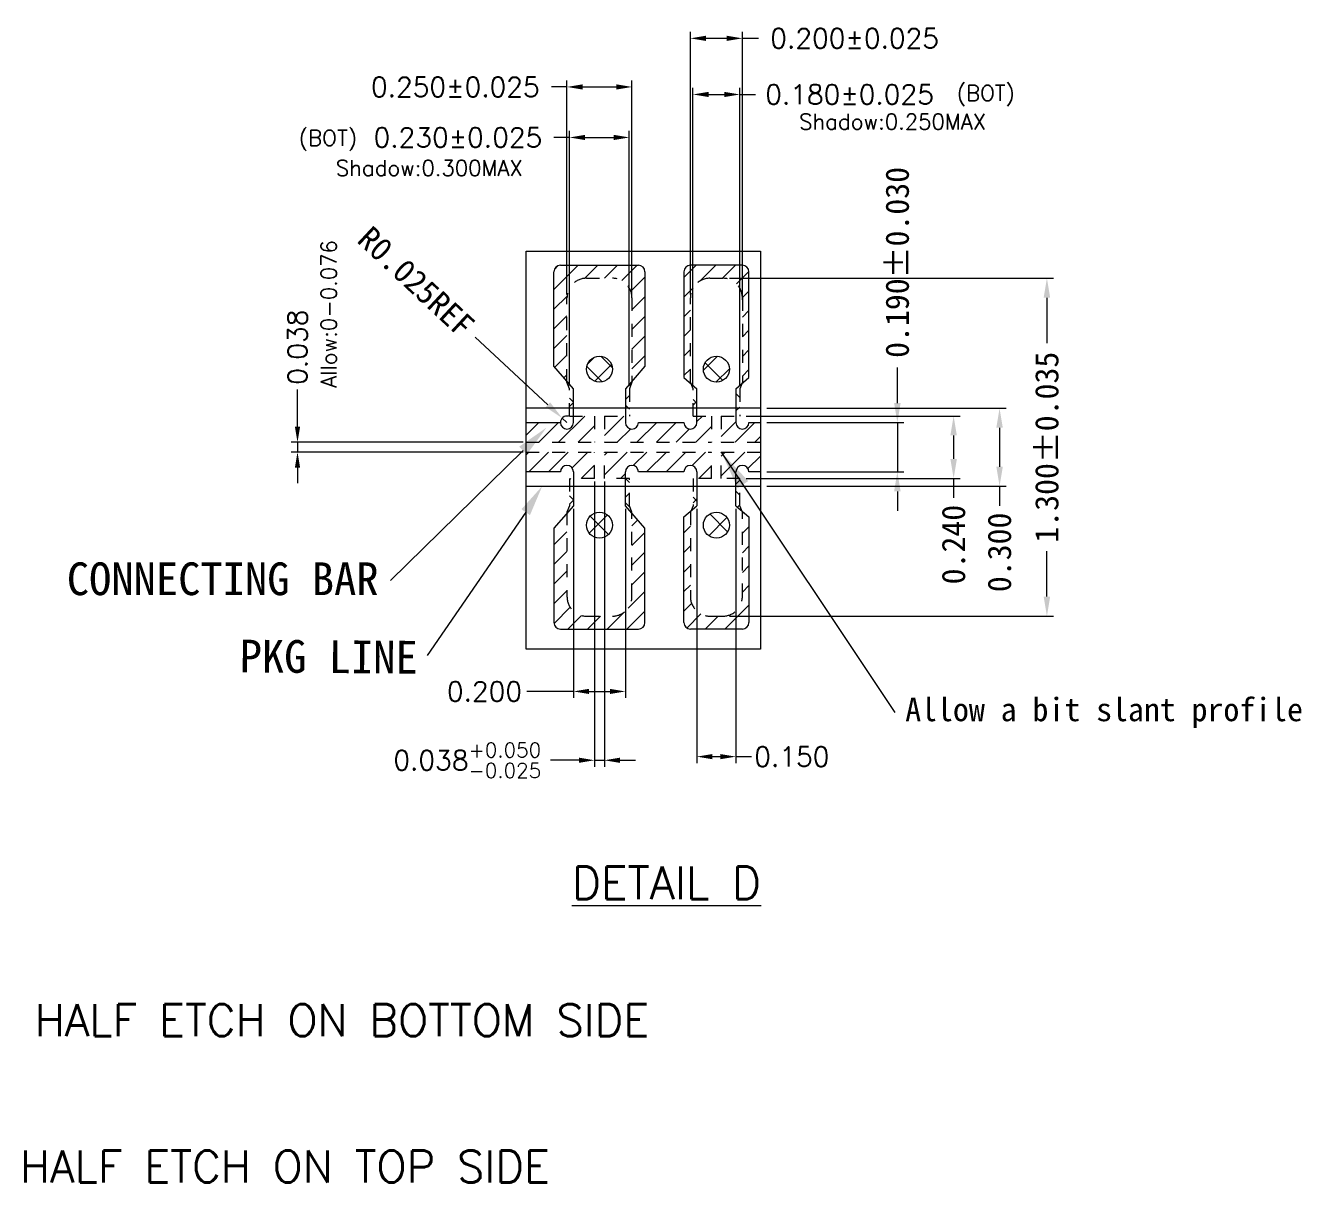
# Model space of a CAD drawing. Extents: x 1695.8 to 1728.7, y 273.4 to 317.1.
# Drawn here: x 1703.21 to 1713.03, y 273.58 to 282.48 of the extents above; entities that cross this region are included whole.
import ezdxf
from ezdxf.enums import TextEntityAlignment as Align

# ---------------------------------------------------------------- set-up
doc = ezdxf.new("R2010")
doc.units = 0
doc.header["$MEASUREMENT"] = 0
doc.linetypes.add('CENTER', pattern=[2, 1.25, -0.25, 0.25, -0.25])
doc.linetypes.add('HIDDEN', pattern=[0.375, 0.25, -0.125])
for name, color, linetype in [('ETCH', 4, 'Continuous'), ('LFBOTTOM', 4, 'Continuous'), ('LFTOP', 7, 'Continuous'), ('TOP ETCH', 6, 'Continuous'), ('标注', 4, 'Continuous')]:
    doc.layers.add(name, color=color, linetype=linetype)
doc.layers.add('PKG', color=2, linetype='CENTER', lineweight=35)
doc.styles.add('SIMPLEX', font='SIMPLEX')
doc.styles.add('宋体', font='')
doc.styles.get('宋体').set_extended_font_data('SimSun')
doc.dimstyles.new('2-0', dxfattribs={"dimtxt": 0.08, "dimasz": 0.12, "dimexe": 0.05, "dimexo": 0.025, "dimgap": 0.025, "dimtad": 0, "dimdec": 3, "dimzin": 1, "dimdsep": 46, "dimtxsty": 'SIMPLEX', "dimcen": 0.05, "dimadec": 0, "dimazin": 0, "dimtfac": 1, "dimtdec": 3, "dimtmove": 0, "dimatfit": 3, "dimfxl": 1, "dimarcsym": 0})
doc.dimstyles.new('3-0', dxfattribs={"dimtxt": 1, "dimasz": 0.8, "dimexe": 0.2, "dimexo": 0.2, "dimgap": 0.025, "dimtad": 0, "dimdec": 3, "dimlfac": 0.083333, "dimzin": 1, "dimdsep": 46, "dimtxsty": 'SIMPLEX', "dimcen": 0.05, "dimadec": 0, "dimazin": 0, "dimtfac": 1, "dimtdec": 3, "dimtmove": 0, "dimatfit": 3, "dimfxl": 1, "dimarcsym": 0})
doc.dimstyles.new('ISO-25', dxfattribs={"dimtxt": 2.5, "dimasz": 2.5, "dimexe": 1.25, "dimexo": 0.625, "dimtad": 1, "dimtxsty": 'Standard', "dimcen": 2.5, "dimadec": 0, "dimazin": 0, "dimtfac": 1, "dimtmove": 0, "dimatfit": 3, "dimfxl": 1, "dimarcsym": 0})

# ---------------------------------------------------------------- blocks, each defined once
blk = doc.blocks.new('*D22')
at = {"layer": 'Defpoints', "color": 0, "transparency": 16777216}
for p in [(1193.449, -477.3385), (1193.525, -477.3385), (1193.525, -479.5074)]:
    blk.add_point(p, dxfattribs=at)
at = {"layer": '标注', "color": 0, "lineweight": 0, "transparency": 16777216}
for p, q in [((1193.449, -477.3635), (1193.449, -479.5574)), ((1193.525, -477.3635), (1193.525, -479.5574)), ((1193.329, -479.5074), (1193.1108, -479.5074)), ((1193.449, -479.5074), (1193.525, -479.5074)), ((1193.645, -479.5074), (1193.765, -479.5074))]:
    blk.add_line(p, q, dxfattribs=at)
at = {"layer": '标注', "color": 0, "transparency": 16777216}
for points in [[(1193.329, -479.5274), (1193.329, -479.4874), (1193.449, -479.5074)], [(1193.645, -479.4874), (1193.645, -479.5274), (1193.525, -479.5074)]]:
    blk.add_solid(points, dxfattribs=at)
at = {"layer": '标注', "color": 0, "lineweight": 0, "transparency": 16777216, "insert": (1192.4697, -479.5074), "char_height": 0.15, "attachment_point": 5, "style": 'SIMPLEX'}
blk.add_mtext('\\A1;0.038{\\H0.112500;\\S+0.050^ -0.025;}', dxfattribs=at)
blk = doc.blocks.new('*D47')
at = {"layer": 'Defpoints', "color": 0, "transparency": 16777216}
for p in [(1192.924, -477.0605), (1191.1629, -477.1365), (1192.924, -477.1365)]:
    blk.add_point(p, dxfattribs=at)
at = {"layer": '标注', "color": 0, "lineweight": 0, "transparency": 16777216}
for p, q in [((1191.1629, -476.9405), (1191.1629, -476.6538)), ((1192.899, -477.0605), (1191.1129, -477.0605)), ((1191.1629, -477.0605), (1191.1629, -477.1365)), ((1192.899, -477.1365), (1191.1129, -477.1365)), ((1191.1629, -477.2565), (1191.1629, -477.3765))]:
    blk.add_line(p, q, dxfattribs=at)
at = {"layer": '标注', "color": 0, "transparency": 16777216}
for points in [[(1191.1429, -476.9405), (1191.1829, -476.9405), (1191.1629, -477.0605)], [(1191.1829, -477.2565), (1191.1429, -477.2565), (1191.1629, -477.1365)]]:
    blk.add_solid(points, dxfattribs=at)
at = {"layer": '标注', "color": 0, "lineweight": 0, "transparency": 16777216, "insert": (1191.1629, -476.3288), "char_height": 0.15, "attachment_point": 5, "rotation": 90, "style": 'SIMPLEX'}
blk.add_mtext('0.038', dxfattribs=at)
blk = doc.blocks.new('*D48')
at = {"layer": 'Defpoints', "color": 0, "transparency": 16777216}
for p in [(1194.7262, -476.9085), (1194.7262, -477.2885), (1195.7801, -477.2885)]:
    blk.add_point(p, dxfattribs=at)
at = {"layer": '标注', "color": 0, "lineweight": 0, "transparency": 16777216}
for p, q in [((1195.7801, -476.7585), (1195.7801, -476.4864)), ((1194.7762, -476.9085), (1195.8301, -476.9085)), ((1195.7801, -476.9085), (1195.7801, -477.2885)), ((1194.7762, -477.2885), (1195.8301, -477.2885)), ((1195.7801, -477.4385), (1195.7801, -477.5885))]:
    blk.add_line(p, q, dxfattribs=at)
at = {"layer": '标注', "color": 0, "transparency": 16777216}
for points in [[(1195.7551, -476.7585), (1195.8051, -476.7585), (1195.7801, -476.9085)], [(1195.8051, -477.4385), (1195.7551, -477.4385), (1195.7801, -477.2885)]]:
    blk.add_solid(points, dxfattribs=at)
at = {"layer": '标注', "color": 0, "lineweight": 0, "transparency": 16777216, "insert": (1195.7801, -475.6766), "char_height": 0.18, "attachment_point": 5, "rotation": 90, "style": '宋体'}
blk.add_mtext('0.190%%P0.030', dxfattribs=at)
blk = doc.blocks.new('*D49')
at = {"layer": 'Defpoints', "color": 0, "transparency": 16777216}
for p in [(1194.567, -476.8585), (1194.567, -477.3385), (1196.2132, -477.3385)]:
    blk.add_point(p, dxfattribs=at)
at = {"layer": '标注', "color": 0, "lineweight": 0, "transparency": 16777216}
for p, q in [((1194.617, -476.8585), (1196.2632, -476.8585)), ((1196.2132, -477.0085), (1196.2132, -477.1885)), ((1194.617, -477.3385), (1196.2632, -477.3385)), ((1196.2132, -477.3385), (1196.2132, -477.4885))]:
    blk.add_line(p, q, dxfattribs=at)
at = {"layer": '标注', "color": 0, "transparency": 16777216}
for points in [[(1196.2382, -477.0085), (1196.1882, -477.0085), (1196.2132, -476.8585)], [(1196.1882, -477.1885), (1196.2382, -477.1885), (1196.2132, -477.3385)]]:
    blk.add_solid(points, dxfattribs=at)
at = {"layer": '标注', "color": 0, "lineweight": 0, "transparency": 16777216, "insert": (1196.2132, -477.8478), "char_height": 0.18, "attachment_point": 5, "rotation": 90, "style": '宋体'}
blk.add_mtext('0.240', dxfattribs=at)
blk = doc.blocks.new('*D50')
at = {"layer": 'Defpoints', "color": 0, "transparency": 16777216}
for p in [(1194.437, -475.7985), (1194.437, -478.3985), (1196.9313, -478.3985)]:
    blk.add_point(p, dxfattribs=at)
at = {"layer": '标注', "color": 0, "lineweight": 0, "transparency": 16777216}
for p, q in [((1194.487, -475.7985), (1196.9813, -475.7985)), ((1196.9313, -475.9485), (1196.9313, -476.2989)), ((1196.9313, -478.2485), (1196.9313, -477.8982)), ((1194.487, -478.3985), (1196.9813, -478.3985))]:
    blk.add_line(p, q, dxfattribs=at)
at = {"layer": '标注', "color": 0, "transparency": 16777216}
for points in [[(1196.9563, -475.9485), (1196.9063, -475.9485), (1196.9313, -475.7985)], [(1196.9063, -478.2485), (1196.9563, -478.2485), (1196.9313, -478.3985)]]:
    blk.add_solid(points, dxfattribs=at)
at = {"layer": '标注', "color": 0, "lineweight": 0, "transparency": 16777216, "insert": (1196.9313, -477.0985), "char_height": 0.18, "attachment_point": 5, "rotation": 90, "style": '宋体'}
blk.add_mtext('1.300%%P0.035', dxfattribs=at)
blk = doc.blocks.new('*D51')
at = {"layer": 'Defpoints', "color": 0, "transparency": 16777216}
for p in [(1194.7262, -476.7985), (1194.7262, -477.3985), (1196.5667, -477.3985)]:
    blk.add_point(p, dxfattribs=at)
at = {"layer": '标注', "color": 0, "lineweight": 0, "transparency": 16777216}
for p, q in [((1194.7762, -476.7985), (1196.6167, -476.7985)), ((1196.5667, -476.9485), (1196.5667, -477.2485)), ((1194.7762, -477.3985), (1196.6167, -477.3985)), ((1196.5667, -477.3985), (1196.5667, -477.5485))]:
    blk.add_line(p, q, dxfattribs=at)
at = {"layer": '标注', "color": 0, "transparency": 16777216}
for points in [[(1196.5917, -476.9485), (1196.5417, -476.9485), (1196.5667, -476.7985)], [(1196.5417, -477.2485), (1196.5917, -477.2485), (1196.5667, -477.3985)]]:
    blk.add_solid(points, dxfattribs=at)
at = {"layer": '标注', "color": 0, "lineweight": 0, "transparency": 16777216, "insert": (1196.5667, -477.9078), "char_height": 0.18, "attachment_point": 5, "rotation": 90, "style": '宋体'}
blk.add_mtext('0.300', dxfattribs=at)
blk = doc.blocks.new('*D52')
at = {"layer": 'Defpoints', "color": 0, "transparency": 16777216}
for p in [(1194.587, -473.9524), (1194.187, -475.9485), (1194.587, -475.9886)]:
    blk.add_point(p, dxfattribs=at)
at = {"layer": '标注', "color": 0, "lineweight": 0, "transparency": 16777216}
for p, q in [((1194.187, -475.9235), (1194.187, -473.9024)), ((1194.307, -473.9524), (1194.467, -473.9524)), ((1194.587, -475.9636), (1194.587, -473.9024)), ((1194.587, -473.9524), (1194.712, -473.9524))]:
    blk.add_line(p, q, dxfattribs=at)
at = {"layer": '标注', "color": 0, "transparency": 16777216}
for points in [[(1194.307, -473.9324), (1194.307, -473.9724), (1194.187, -473.9524)], [(1194.467, -473.9724), (1194.467, -473.9324), (1194.587, -473.9524)]]:
    blk.add_solid(points, dxfattribs=at)
at = {"layer": '标注', "color": 0, "lineweight": 0, "transparency": 16777216, "insert": (1195.4513, -473.9524), "char_height": 0.15, "attachment_point": 5, "style": 'SIMPLEX'}
blk.add_mtext('0.200%%P0.025', dxfattribs=at)
blk = doc.blocks.new('*D53')
at = {"layer": 'Defpoints', "color": 0, "transparency": 16777216}
for p in [(1194.567, -474.3844), (1194.207, -476.6485), (1194.567, -476.6485)]:
    blk.add_point(p, dxfattribs=at)
at = {"layer": '标注', "color": 0, "lineweight": 0, "transparency": 16777216}
for p, q in [((1194.207, -476.6235), (1194.207, -474.3344)), ((1194.567, -476.6235), (1194.567, -474.3344)), ((1194.327, -474.3844), (1194.447, -474.3844)), ((1194.567, -474.3844), (1194.687, -474.3844))]:
    blk.add_line(p, q, dxfattribs=at)
at = {"layer": '标注', "color": 0, "transparency": 16777216}
for points in [[(1194.327, -474.3644), (1194.327, -474.4044), (1194.207, -474.3844)], [(1194.447, -474.4044), (1194.447, -474.3644), (1194.567, -474.3844)]]:
    blk.add_solid(points, dxfattribs=at)
at = {"layer": '标注', "color": 0, "lineweight": 0, "transparency": 16777216, "insert": (1195.412, -474.3844), "char_height": 0.15, "attachment_point": 5, "style": 'SIMPLEX'}
blk.add_mtext('\\A1;0.180±0.025', dxfattribs=at)
blk = doc.blocks.new('*D54')
at = {"layer": 'Defpoints', "color": 0, "transparency": 16777216}
for p in [(1193.717, -474.7153), (1193.257, -476.6485), (1193.717, -476.6485)]:
    blk.add_point(p, dxfattribs=at)
at = {"layer": '标注', "color": 0, "lineweight": 0, "transparency": 16777216}
for p, q in [((1193.257, -474.7153), (1193.137, -474.7153)), ((1193.257, -476.6235), (1193.257, -474.6653)), ((1193.377, -474.7153), (1193.597, -474.7153)), ((1193.717, -476.6235), (1193.717, -474.6653))]:
    blk.add_line(p, q, dxfattribs=at)
at = {"layer": '标注', "color": 0, "transparency": 16777216}
for points in [[(1193.377, -474.6953), (1193.377, -474.7353), (1193.257, -474.7153)], [(1193.597, -474.7353), (1193.597, -474.6953), (1193.717, -474.7153)]]:
    blk.add_solid(points, dxfattribs=at)
at = {"layer": '标注', "color": 0, "lineweight": 0, "transparency": 16777216, "insert": (1192.3977, -474.7153), "char_height": 0.15, "attachment_point": 5, "style": 'SIMPLEX'}
blk.add_mtext('\\A1;0.230±0.025', dxfattribs=at)
blk = doc.blocks.new('*D55')
at = {"layer": 'Defpoints', "color": 0, "transparency": 16777216}
for p in [(1193.737, -474.3266), (1193.237, -475.9485), (1193.737, -475.9485)]:
    blk.add_point(p, dxfattribs=at)
at = {"layer": '标注', "color": 0, "lineweight": 0, "transparency": 16777216}
for p, q in [((1193.237, -474.3266), (1193.117, -474.3266)), ((1193.237, -475.9235), (1193.237, -474.2766)), ((1193.357, -474.3266), (1193.617, -474.3266)), ((1193.737, -475.9235), (1193.737, -474.2766))]:
    blk.add_line(p, q, dxfattribs=at)
at = {"layer": '标注', "color": 0, "transparency": 16777216}
for points in [[(1193.357, -474.3066), (1193.357, -474.3466), (1193.237, -474.3266)], [(1193.617, -474.3466), (1193.617, -474.3066), (1193.737, -474.3266)]]:
    blk.add_solid(points, dxfattribs=at)
at = {"layer": '标注', "color": 0, "lineweight": 0, "transparency": 16777216, "insert": (1192.3777, -474.3266), "char_height": 0.15, "attachment_point": 5, "style": 'SIMPLEX'}
blk.add_mtext('\\A1;0.250±0.025', dxfattribs=at)
blk = doc.blocks.new('*D56')
at = {"layer": 'Defpoints', "color": 0, "transparency": 16777216}
for p in [(1193.2004, -476.8745), (1193.237, -476.9085)]:
    blk.add_point(p, dxfattribs=at)
at = {"layer": '标注', "color": 0, "lineweight": 0, "transparency": 16777216}
for p, q in [((1192.5308, -476.2506), (1193.0907, -476.7722)), ((1193.237, -476.9085), (1193.2004, -476.8745))]:
    blk.add_line(p, q, dxfattribs=at)
at = {"layer": '标注', "color": 0, "lineweight": 5, "transparency": 16777216}
blk.add_arc((1193.237, -476.9085), 0.05, 77.02356, 180, dxfattribs=at)
at = {"layer": '标注', "color": 0, "transparency": 16777216}
blk.add_solid([(1193.0736, -476.7905), (1193.1077, -476.7539), (1193.2004, -476.8745)], dxfattribs=at)
at = {"layer": '标注', "color": 0, "lineweight": 0, "transparency": 16777216, "insert": (1192.0753, -475.8261), "char_height": 0.18, "attachment_point": 5, "rotation": 317.02356, "style": '宋体'}
blk.add_mtext('R0.025REF', dxfattribs=at)
blk = doc.blocks.new('*D62')
at = {"layer": 'Defpoints', "color": 0, "transparency": 16777216}
for p in [(1194.237, -477.5485), (1194.537, -477.5485), (1194.537, -479.4796)]:
    blk.add_point(p, dxfattribs=at)
at = {"layer": '标注', "color": 0, "lineweight": 0, "transparency": 16777216}
for p, q in [((1194.237, -477.5735), (1194.237, -479.5296)), ((1194.537, -477.5735), (1194.537, -479.5296)), ((1194.357, -479.4796), (1194.417, -479.4796)), ((1194.537, -479.4796), (1194.657, -479.4796))]:
    blk.add_line(p, q, dxfattribs=at)
at = {"layer": '标注', "color": 0, "transparency": 16777216}
for points in [[(1194.357, -479.4596), (1194.357, -479.4996), (1194.237, -479.4796)], [(1194.417, -479.4996), (1194.417, -479.4596), (1194.537, -479.4796)]]:
    blk.add_solid(points, dxfattribs=at)
at = {"layer": '标注', "color": 0, "lineweight": 0, "transparency": 16777216, "insert": (1194.9677, -479.4796), "char_height": 0.15, "attachment_point": 5, "style": 'SIMPLEX'}
blk.add_mtext('0.150', dxfattribs=at)
blk = doc.blocks.new('*D63')
at = {"layer": 'Defpoints', "color": 0, "transparency": 16777216}
for p in [(1193.287, -477.5485), (1193.687, -477.5485), (1193.687, -478.9778)]:
    blk.add_point(p, dxfattribs=at)
at = {"layer": '标注', "color": 0, "lineweight": 0, "transparency": 16777216}
for p, q in [((1193.287, -477.5735), (1193.287, -479.0278)), ((1193.687, -477.5735), (1193.687, -479.0278)), ((1193.287, -478.9778), (1192.927, -478.9778)), ((1193.407, -478.9778), (1193.567, -478.9778))]:
    blk.add_line(p, q, dxfattribs=at)
at = {"layer": '标注', "color": 0, "transparency": 16777216}
for points in [[(1193.407, -478.9578), (1193.407, -478.9978), (1193.287, -478.9778)], [(1193.567, -478.9978), (1193.567, -478.9578), (1193.687, -478.9778)]]:
    blk.add_solid(points, dxfattribs=at)
at = {"layer": '标注', "color": 0, "lineweight": 0, "transparency": 16777216, "insert": (1192.602, -478.9778), "char_height": 0.15, "attachment_point": 5, "style": 'SIMPLEX'}
blk.add_mtext('0.200', dxfattribs=at)

msp = doc.modelspace()

# ---------------------------------------------------------------- hatches: boundary and pattern name
at = {"layer": 'ETCH', "lineweight": 0}
h = msp.add_hatch(dxfattribs=at)
h.set_pattern_fill('ANSI31', color=256, scale=0.8547452, style=0)
h.paths.add_polyline_path([(1707.2734, 280.5826), (1707.2734, 279.8558), (1707.3734, 279.7403), (1707.3734, 280.3826, -0.414214), (1707.5234, 280.5326), (1707.7234, 280.5326, -0.414214), (1707.8734, 280.3826), (1707.8734, 279.7403), (1707.9734, 279.8558), (1707.9734, 280.5826, 0.414214), (1707.9234, 280.6326), (1707.3234, 280.6326, 0.414214)])
h.paths.add_polyline_path([(1707.2734, 277.8826, 0.414214), (1707.3234, 277.8326), (1707.9234, 277.8326, 0.414214), (1707.9734, 277.8826), (1707.9734, 278.6094), (1707.8734, 278.7249), (1707.8734, 278.0826, -0.414214), (1707.7234, 277.9326), (1707.5234, 277.9326, -0.414214), (1707.3734, 278.0826), (1707.3734, 278.7249), (1707.2734, 278.6094)])
h.paths.add_polyline_path([(1708.2734, 280.5826), (1708.2734, 279.7692), (1708.3275, 279.7224), (1708.3234, 279.7326), (1708.3234, 280.3826, -0.414214), (1708.4734, 280.5326), (1708.5734, 280.5326, -0.414214), (1708.7234, 280.3826), (1708.7234, 279.7326), (1708.7193, 279.7224), (1708.7734, 279.7692), (1708.7734, 280.5826, 0.414214), (1708.7234, 280.6326), (1708.3234, 280.6326, 0.414214)])
h.paths.add_polyline_path([(1708.2734, 277.8826, 0.414214), (1708.3234, 277.8326), (1708.7234, 277.8326, 0.414214), (1708.7734, 277.8826), (1708.7734, 278.696), (1708.7193, 278.7429), (1708.7234, 278.7326), (1708.7234, 278.0826, -0.414214), (1708.5734, 277.9326), (1708.4734, 277.9326, -0.414214), (1708.3234, 278.0826), (1708.3234, 278.7326), (1708.3275, 278.7429), (1708.2734, 278.696)])
h = msp.add_hatch(dxfattribs=at)
h.set_pattern_fill('ANSI31', color=256, scale=0.8547452, style=0)
h.paths.add_polyline_path([(1707.6614, 279.4726), (1707.6614, 279.2706), (1708.4854, 279.2706), (1708.4854, 279.4726), (1708.3734, 279.4726), (1708.3734, 279.4226, -1), (1708.2734, 279.4226), (1707.9234, 279.4226, -1), (1707.8234, 279.4226), (1707.8234, 279.4726), (1707.6614, 279.4726)])
h.paths.add_polyline_path([(1707.6614, 279.1946), (1707.6614, 278.9926), (1707.8234, 278.9926), (1707.8234, 279.0426, -1), (1707.9234, 279.0426), (1708.2734, 279.0426, -1), (1708.3734, 279.0426), (1708.3734, 278.9926), (1708.4854, 278.9926), (1708.4854, 279.1946), (1707.6614, 279.1946)])
h.paths.add_polyline_path([(1707.5854, 279.2706), (1707.5854, 279.4726), (1707.4234, 279.4726), (1707.4234, 279.4226, -1), (1707.3234, 279.4226), (1707.0604, 279.4226), (1707.0604, 279.2706), (1707.5854, 279.2706)])
h.paths.add_polyline_path([(1707.3234, 279.0426, -1), (1707.4234, 279.0426), (1707.4234, 278.9926), (1707.5854, 278.9926), (1707.5854, 279.1946), (1707.0604, 279.1946), (1707.0604, 279.0426)])
h.paths.add_polyline_path([(1708.5614, 279.4726), (1708.5614, 279.2706), (1708.8625, 279.2706), (1708.8625, 279.4226), (1708.7734, 279.4226, -1), (1708.6734, 279.4226), (1708.6734, 279.4726), (1708.5614, 279.4726)])
h.paths.add_polyline_path([(1708.5614, 278.9926), (1708.5614, 279.1946), (1708.8625, 279.1946), (1708.8625, 279.0426), (1708.7734, 279.0426, 1), (1708.6734, 279.0426), (1708.6734, 278.9926)])
at = {"layer": 'TOP ETCH', "linetype": 'ByBlock', "lineweight": 0}
h = msp.add_hatch(dxfattribs=at)
h.set_pattern_fill('ANSI37', color=6, scale=1.0625, style=0)
h.paths.add_polyline_path([(1708.6234, 279.8326, 1), (1708.4234, 279.8326, 1)])
h.paths.add_polyline_path([(1707.7234, 279.8326, 1), (1707.5234, 279.8326, 1)])
h.paths.add_polyline_path([(1708.6234, 278.6326, 1), (1708.4234, 278.6326, 1)])
h.paths.add_polyline_path([(1707.7234, 278.6326, 1), (1707.5234, 278.6326, 1)])
h = msp.add_hatch(dxfattribs=at)
h.set_pattern_fill('ANSI37', color=6, scale=1.0625, style=0)
h.paths.add_polyline_path([(1707.4234, 279.5326), (1707.4234, 279.6826), (1707.3734, 279.7403), (1707.3734, 279.7326), (1707.3934, 279.6826), (1707.3934, 279.5326)])
h.paths.add_polyline_path([(1707.8534, 279.5326), (1707.8534, 279.6826), (1707.8734, 279.7326), (1707.8734, 279.7403), (1707.8234, 279.6826), (1707.8234, 279.5326)])
h.paths.add_polyline_path([(1707.8234, 278.9326), (1707.8534, 278.9326), (1707.8534, 278.7826), (1707.8734, 278.7326), (1707.8734, 278.7249), (1707.8234, 278.7826)])
h.paths.add_polyline_path([(1707.3934, 278.7826), (1707.3734, 278.7326), (1707.3734, 278.7249), (1707.4234, 278.7826), (1707.4234, 278.9326), (1707.3934, 278.9326)])
h.paths.add_polyline_path([(1708.3734, 279.5326), (1708.3734, 279.6826), (1708.3275, 279.7224), (1708.3434, 279.6826), (1708.3434, 279.5326)])
h.paths.add_polyline_path([(1708.3434, 278.7826), (1708.3275, 278.7429), (1708.3734, 278.7826), (1708.3734, 278.9326), (1708.3434, 278.9326)])
h.paths.add_polyline_path([(1708.7034, 279.5326), (1708.7034, 279.6826), (1708.7193, 279.7224), (1708.6734, 279.6826), (1708.6734, 279.5326)])
h.paths.add_polyline_path([(1708.6734, 278.9326), (1708.7034, 278.9326), (1708.7034, 278.7826), (1708.7193, 278.7429), (1708.6734, 278.7826)])
h.paths.add_polyline_path([(1707.3934, 279.4726), (1707.4234, 279.4726), (1707.4234, 279.5326), (1707.3934, 279.5326)])
h.paths.add_polyline_path([(1708.6734, 279.4726), (1708.7034, 279.4726), (1708.7034, 279.5326), (1708.6734, 279.5326)])
h.paths.add_polyline_path([(1708.7034, 278.9326), (1708.7034, 278.9926), (1708.6734, 278.9926), (1708.6734, 278.9326)])
h.paths.add_polyline_path([(1708.3734, 278.9326), (1708.3734, 278.9926), (1708.3434, 278.9926), (1708.3434, 278.9326)])
h.paths.add_polyline_path([(1707.8234, 279.4726), (1707.8534, 279.4726), (1707.8534, 279.5326), (1707.8234, 279.5326)])
h.paths.add_polyline_path([(1708.3434, 279.4726), (1708.3734, 279.4726), (1708.3734, 279.5326), (1708.3434, 279.5326)])
h.paths.add_polyline_path([(1707.8534, 278.9326), (1707.8534, 278.9926), (1707.8234, 278.9926), (1707.8234, 278.9326)])
h.paths.add_polyline_path([(1707.4234, 278.9326), (1707.4234, 278.9926), (1707.3934, 278.9926), (1707.3934, 278.9326)])

# ---------------------------------------------------------------- linework, layer by layer
at = {"layer": 'LFBOTTOM', "linetype": 'HIDDEN', "lineweight": 0, "ltscale": 0.2}
for p, q in [((1707.5854, 279.4726), (1707.5854, 279.2706)), ((1707.6614, 279.4726), (1707.6614, 279.2706)), ((1708.4854, 279.4726), (1708.4854, 279.2706)), ((1708.5614, 279.4726), (1708.5614, 279.2706)), ((1707.0604, 279.2706), (1707.5854, 279.2706)), ((1707.6614, 279.2706), (1708.4854, 279.2706)), ((1708.5614, 279.2706), (1708.8625, 279.2706)), ((1707.0604, 279.1946), (1707.5854, 279.1946)), ((1707.5854, 278.9926), (1707.5854, 279.1946)), ((1707.6614, 279.1946), (1708.4854, 279.1946)), ((1707.6614, 278.9926), (1707.6614, 279.1946)), ((1708.4854, 278.9926), (1708.4854, 279.1946)), ((1708.5614, 279.1946), (1708.8625, 279.1946)), ((1708.5614, 278.9926), (1708.5614, 279.1946))]:
    msp.add_line(p, q, dxfattribs=at)
at = {"layer": 'LFBOTTOM', "linetype": 'HIDDEN', "lineweight": 0, "ltscale": 0.25}
for points in [[(1707.3934, 279.4726), (1707.3934, 279.6826), (1707.3734, 279.7326), (1707.3734, 280.3826, -0.414214), (1707.5234, 280.5326), (1707.7234, 280.5326, -0.414214), (1707.8734, 280.3826), (1707.8734, 279.7326), (1707.8534, 279.6826), (1707.8534, 279.4726)], [(1708.3434, 279.4726), (1708.3434, 279.6826), (1708.3234, 279.7326), (1708.3234, 280.3826, -0.414214), (1708.4734, 280.5326), (1708.5734, 280.5326, -0.414214), (1708.7234, 280.3826), (1708.7234, 279.7326), (1708.7034, 279.6826), (1708.7034, 279.4726)], [(1707.3934, 278.9926), (1707.3934, 278.7826), (1707.3734, 278.7326), (1707.3734, 278.0826, 0.414214), (1707.5234, 277.9326), (1707.7234, 277.9326, 0.414214), (1707.8734, 278.0826), (1707.8734, 278.7326), (1707.8534, 278.7826), (1707.8534, 278.9926)], [(1708.3434, 278.9926), (1708.3434, 278.7826), (1708.3234, 278.7326), (1708.3234, 278.0826, 0.414214), (1708.4734, 277.9326), (1708.5734, 277.9326, 0.414214), (1708.7234, 278.0826), (1708.7234, 278.7326), (1708.7034, 278.7826), (1708.7034, 278.9926)]]:
    msp.add_lwpolyline(points, format="xyb", dxfattribs=at)
at = {"layer": 'LFBOTTOM', "linetype": 'HIDDEN', "lineweight": 0, "ltscale": 0.2}
for points in [[(1707.3934, 279.4726), (1707.5854, 279.4726)], [(1707.6614, 279.4726), (1707.8534, 279.4726)], [(1708.3434, 279.4726), (1708.4854, 279.4726)], [(1708.5614, 279.4726), (1708.7034, 279.4726)], [(1707.5854, 278.9926), (1707.3934, 278.9926)], [(1707.8534, 278.9926), (1707.6614, 278.9926)], [(1708.4854, 278.9926), (1708.3434, 278.9926)], [(1708.7034, 278.9926), (1708.5614, 278.9926)]]:
    msp.add_lwpolyline(points, dxfattribs=at)
at = {"layer": 'LFTOP', "lineweight": 0}
for p, q in [((1707.3234, 280.6326), (1707.9234, 280.6326)), ((1708.7234, 280.6326), (1708.3234, 280.6326)), ((1707.2734, 279.8558), (1707.2734, 280.5826)), ((1707.9734, 280.5826), (1707.9734, 279.8558)), ((1708.2734, 280.5826), (1708.2734, 279.7692)), ((1708.7734, 279.7692), (1708.7734, 280.5826)), ((1707.4234, 279.6826), (1707.2734, 279.8558)), ((1707.9734, 279.8558), (1707.8234, 279.6826)), ((1708.2734, 279.7692), (1708.3734, 279.6826)), ((1708.6734, 279.6826), (1708.7734, 279.7692)), ((1707.4234, 279.4226), (1707.4234, 279.6826)), ((1707.8234, 279.6826), (1707.8234, 279.4226)), ((1708.3734, 279.4226), (1708.3734, 279.6826)), ((1708.6734, 279.6826), (1708.6734, 279.4226)), ((1707.4234, 279.0426), (1707.4234, 278.7826)), ((1707.8234, 278.7826), (1707.8234, 279.0426)), ((1708.3734, 279.0426), (1708.3734, 278.7826)), ((1708.6734, 278.7826), (1708.6734, 279.0426)), ((1707.4234, 278.7826), (1707.2734, 278.6094)), ((1707.9734, 278.6094), (1707.8234, 278.7826)), ((1708.2734, 278.696), (1708.3734, 278.7826)), ((1708.6734, 278.7826), (1708.7734, 278.696)), ((1708.2734, 277.8826), (1708.2734, 278.696)), ((1708.7734, 278.696), (1708.7734, 277.8826)), ((1707.2734, 278.6094), (1707.2734, 277.8826)), ((1707.9734, 277.8826), (1707.9734, 278.6094)), ((1707.3234, 277.8326), (1707.9234, 277.8326)), ((1708.7234, 277.8326), (1708.3234, 277.8326))]:
    msp.add_line(p, q, dxfattribs=at)
for points in [[(1707.0604, 279.4226), (1707.3234, 279.4226)], [(1707.9234, 279.4226), (1708.2734, 279.4226)], [(1708.7734, 279.4226), (1708.8625, 279.4226)], [(1707.3234, 279.0426), (1707.0604, 279.0426)], [(1708.2734, 279.0426), (1707.9234, 279.0426)], [(1708.8625, 279.0426), (1708.7734, 279.0426)]]:
    msp.add_lwpolyline(points, dxfattribs=at)
for centre in [(1707.6234, 279.8326), (1708.5234, 279.8326), (1707.6234, 278.6326), (1708.5234, 278.6326)]:
    msp.add_circle(centre, 0.1, dxfattribs=at)
for centre, start, end in [((1707.3234, 280.5826), 90, 180), ((1707.9234, 280.5826), 360, 90), ((1708.3234, 280.5826), 90, 180), ((1708.7234, 280.5826), 0, 90), ((1707.3234, 277.8826), 180, 270), ((1707.9234, 277.8826), 270, 0), ((1708.3234, 277.8826), 180, 270), ((1708.7234, 277.8826), 270, 0)]:
    msp.add_arc(centre, 0.05, start, end, dxfattribs=at)
at = {"layer": 'LFTOP', "linetype": 'ByBlock', "lineweight": 0}
for centre, start, end in [((1707.3734, 279.4226), 180, 0), ((1707.8734, 279.4226), 180, 0), ((1708.3234, 279.4226), 180, 0), ((1708.7234, 279.4226), 180, 0), ((1707.3734, 279.0426), 0, 180), ((1707.8734, 279.0426), 0, 180), ((1708.3234, 279.0426), 0, 180), ((1708.7234, 279.0426), 0, 180)]:
    msp.add_arc(centre, 0.05, start, end, dxfattribs=at)
at = {"layer": 'PKG', "linetype": 'Continuous', "lineweight": 0}
msp.add_line((1707.0604, 278.9326), (1708.8625, 278.9326), dxfattribs=at)
at = {"layer": 'PKG', "linetype": 'ByBlock', "lineweight": 0}
for points in [[(1708.8625, 279.5326), (1707.0604, 279.5326)], [(1707.0604, 278.9326), (1708.8625, 278.9326)]]:
    msp.add_lwpolyline(points, dxfattribs=at)
at = {"layer": '标注', "lineweight": 0}
for p, q in [((1707.0353, 279.2069), (1706.0153, 278.206)), ((1707.057, 278.7316), (1706.2961, 277.6304))]:
    msp.add_line(p, q, dxfattribs=at)
at = {"layer": '标注', "color": 2, "lineweight": 0, "elevation": -0.004}
msp.add_lwpolyline([(1707.0604, 280.7413), (1708.8625, 280.7413), (1708.8625, 277.6777), (1707.0604, 277.6777)], close=True, dxfattribs=at)
at = {"layer": '标注', "lineweight": 0}
for points in [[(1707.006, 279.2369), (1707.2156, 279.383), (1707.0647, 279.1769)], [(1707.0231, 278.7553), (1707.1826, 278.9326), (1707.0884, 278.7096)]]:
    msp.add_solid(points, dxfattribs=at)

# ---------------------------------------------------------------- texts
at = {"layer": '标注', "lineweight": 0, "style": 'SIMPLEX'}
for s, height, p in [('(BOT)', 0.12, (1710.8208, 281.9574)), ('(BOT)', 0.12, (1705.7575, 281.6125)), ('HALF ETCH ON BOTTOM SIDE', 0.245278, (1708.0074, 274.8234)), ('HALF ETCH ON TOP SIDE', 0.245278, (1707.2423, 273.6976))]:
    msp.add_text(s, height=height, dxfattribs=at).set_placement(p, align=Align.MIDDLE_RIGHT)
at = {"layer": '标注', "color": 1, "lineweight": 0, "style": 'SIMPLEX'}
for s, p in [('Shadow:0.250MAX', (1710.6011, 281.7375)), ('Shadow:0.300MAX', (1707.0349, 281.3807))]:
    msp.add_text(s, height=0.12, dxfattribs=at).set_placement(p, align=Align.MIDDLE_RIGHT)
at = {"layer": '标注', "lineweight": 0, "style": 'SIMPLEX'}
msp.add_text('Allow:0-0.076', height=0.12, rotation=90, dxfattribs=at).set_placement((1705.54, 280.8258), align=Align.MIDDLE_RIGHT)
at = {"layer": '标注', "lineweight": 0, "style": '宋体'}
msp.add_text('Allow a bit slant profile', height=0.18, dxfattribs=at).set_placement((1709.9772, 277.1243))
at = {"layer": '标注', "lineweight": 0, "attachment_point": 5}
for s, insert, char_height, style in [('CONNECTING BAR', (1704.7235, 278.2181), 0.252, '宋体'), ('{\\LDETAIL D}', (1708.1389, 275.8802), 0.25, 'SIMPLEX')]:
    msp.add_mtext(s, dxfattribs=dict(at, insert=insert, char_height=char_height, style=style))
at = {"layer": '标注', "lineweight": 0, "insert": (1705.5395, 277.6188), "char_height": 0.252, "attachment_point": 5, "rotation": 359.58891, "style": '宋体'}
msp.add_mtext('PKG LINE', dxfattribs=at)

# ---------------------------------------------------------------- dimensions: what is measured, and where the dimension line sits
at = {"layer": '标注', "lineweight": 0}
for base, p1, p2, text, override, picture, middle in [((1708.7234, 282.3787), (1708.3234, 280.3826), (1708.7234, 280.3426), '0.200%%P0.025', {"dimtxt": 0.15, "dimlwd": 0, "dimlwe": 0}, '*D52', (1709.5876, 282.3787)), ((1707.8734, 282.0046), (1707.3734, 280.3826), (1707.8734, 280.3826), '0.250±0.025', {"dimtxt": 0.15, "dimgap": 0.025, "dimlfac": 0.4, "dimtxsty": 'SIMPLEX', "dimtol": 1, "dimlim": 0, "dimtp": 0.025, "dimtm": 0.025, "dimtfac": 1, "dimtolj": 1, "dimtzin": 0, "dimlwd": 0, "dimlwe": 0}, '*D55', (1706.5141, 282.0046)), ((1708.7034, 281.9468), (1708.3434, 279.6826), (1708.7034, 279.6826), '0.180±0.025', {"dimtxt": 0.15, "dimlfac": 0.4, "dimtxsty": 'SIMPLEX', "dimtol": 1, "dimtp": 0.025, "dimtm": 0.025, "dimtolj": 1, "dimtzin": 0, "dimlwd": 0, "dimlwe": 0}, '*D53', (1709.5484, 281.9468)), ((1707.8534, 281.6158), (1707.3934, 279.6826), (1707.8534, 279.6826), '0.230±0.025', {"dimtxt": 0.15, "dimlfac": 0.4, "dimtxsty": 'SIMPLEX', "dimtol": 1, "dimtp": 0.025, "dimtm": 0.025, "dimtolj": 1, "dimtzin": 0, "dimlwd": 0, "dimlwe": 0}, '*D54', (1706.5341, 281.6158))]:
    dim = msp.add_linear_dim(base=base, p1=p1, p2=p2, text=text, dimstyle='2-0', override=override, dxfattribs=at)
    dim.commit()
    dim.dimension.update_dxf_attribs({"geometry": picture, "text_midpoint": middle, "dimtype": 128, "insert": (514.1363, 756.3311)})
for base, p1, p2, text, dimstyle, override, picture, middle in [((1709.9165, 279.0426), (1708.8625, 279.4226), (1708.8625, 279.0426), '0.190%%P0.030', 'ISO-25', {"dimtxt": 0.18, "dimasz": 0.15, "dimexe": 0.05, "dimexo": 0.05, "dimgap": 0.05, "dimtad": 0, "dimdec": 3, "dimdsep": 46, "dimtxsty": '宋体', "dimlwd": 0, "dimlwe": 0}, '*D48', (1709.9165, 280.6545)), ((1705.2993, 279.1946), (1707.0604, 279.2706), (1707.0604, 279.1946), '0.038', '2-0', {"dimtxt": 0.15, "dimlwd": 0, "dimlwe": 0}, '*D47', (1705.2993, 280.0024))]:
    dim = msp.add_linear_dim(base=base, p1=p1, p2=p2, angle=90, text=text, dimstyle=dimstyle, override=override, dxfattribs=at)
    dim.commit()
    dim.dimension.update_dxf_attribs({"geometry": picture, "text_midpoint": middle, "dimtype": 128, "insert": (514.1363, 756.3311)})
dim = msp.add_radius_dim(center=(1707.3734, 279.4226), mpoint=(1707.3368, 279.4567), text='R0.025REF', dimstyle='ISO-25', override={"dimtxt": 0.18, "dimasz": 0.15, "dimexe": 0.05, "dimexo": 0.05, "dimgap": 0.05, "dimtad": 0, "dimdec": 3, "dimdsep": 46, "dimtxsty": '宋体', "dimlwd": 0, "dimlwe": 5}, dxfattribs=at)
dim.commit()
dim.dimension.update_dxf_attribs({"geometry": '*D56', "text_midpoint": (1706.2116, 280.5051), "dimtype": 132, "insert": (514.1363, 756.3311)})
for base, p1, p2, text, picture, middle in [((1711.0677, 277.9326), (1708.5734, 280.5326), (1708.5734, 277.9326), '1.300%%P0.035', '*D50', (1711.0677, 279.2326)), ((1710.7031, 278.9326), (1708.8625, 279.5326), (1708.8625, 278.9326), '0.300', '*D51', (1710.7031, 278.4234)), ((1710.3496, 278.9926), (1708.7034, 279.4726), (1708.7034, 278.9926), '0.240', '*D49', (1710.3496, 278.4834))]:
    dim = msp.add_linear_dim(base=base, p1=p1, p2=p2, angle=90, text=text, dimstyle='ISO-25', override={"dimtxt": 0.18, "dimasz": 0.15, "dimexe": 0.05, "dimexo": 0.05, "dimgap": 0.05, "dimtad": 0, "dimdec": 3, "dimdsep": 46, "dimtxsty": '宋体', "dimlwd": 0, "dimlwe": 0}, dxfattribs=at)
    dim.commit()
    dim.dimension.update_dxf_attribs({"geometry": picture, "text_midpoint": middle, "insert": (514.1363, 756.3311)})
at = {"layer": '标注', "color": 1, "lineweight": 0}
dim = msp.add_linear_dim(base=(1707.6614, 276.8238), p1=(1707.5854, 278.9926), p2=(1707.6614, 278.9926), dimstyle='2-0', override={"dimtxt": 0.15, "dimgap": 0.025, "dimlfac": 0.5, "dimtxsty": 'SIMPLEX', "dimtol": 1, "dimlim": 0, "dimtp": 0.05, "dimtm": 0.025, "dimtfac": 0.75, "dimtolj": 1, "dimtzin": 0, "dimlwd": 0, "dimlwe": 0}, dxfattribs=at)
dim.commit()
dim.dimension.update_dxf_attribs({"geometry": '*D22', "text_midpoint": (1706.6061, 276.8238), "dimtype": 128, "insert": (514.1363, 756.3311)})
at = {"layer": '标注', "lineweight": 0}
dim = msp.add_linear_dim(base=(1707.8234, 277.3533), p1=(1707.4234, 278.7826), p2=(1707.8234, 278.7826), dimstyle='2-0', override={"dimtxt": 0.15, "dimlfac": 0.5, "dimlwd": 0, "dimlwe": 0}, dxfattribs=at)
dim.commit()
dim.dimension.update_dxf_attribs({"geometry": '*D63', "text_midpoint": (1706.7383, 277.3533), "dimtype": 128, "insert": (514.1363, 756.3311)})
dim = msp.add_linear_dim(base=(1708.6734, 276.8515), p1=(1708.3734, 278.7826), p2=(1708.6734, 278.7826), dimstyle='2-0', override={"dimscale": 1, "dimtxt": 0.15, "dimlfac": 0.5, "dimtxsty": 'SIMPLEX', "dimlwd": 0, "dimlwe": 0}, dxfattribs=at)
dim.commit()
dim.dimension.update_dxf_attribs({"geometry": '*D62', "text_midpoint": (1709.1041, 276.8515), "insert": (514.1363, 756.3311)})

# ---------------------------------------------------------------- leaders
msp.add_leader([(1708.5614, 279.1946, -0.0034), (1709.8971, 277.1905, -0.0034)], dimstyle='3-0', override={"dimasz": 0.3, "dimgap": 0.025, "dimtad": 0, "dimlwd": 0}, dxfattribs=at)

doc.saveas('drawing.dxf')
